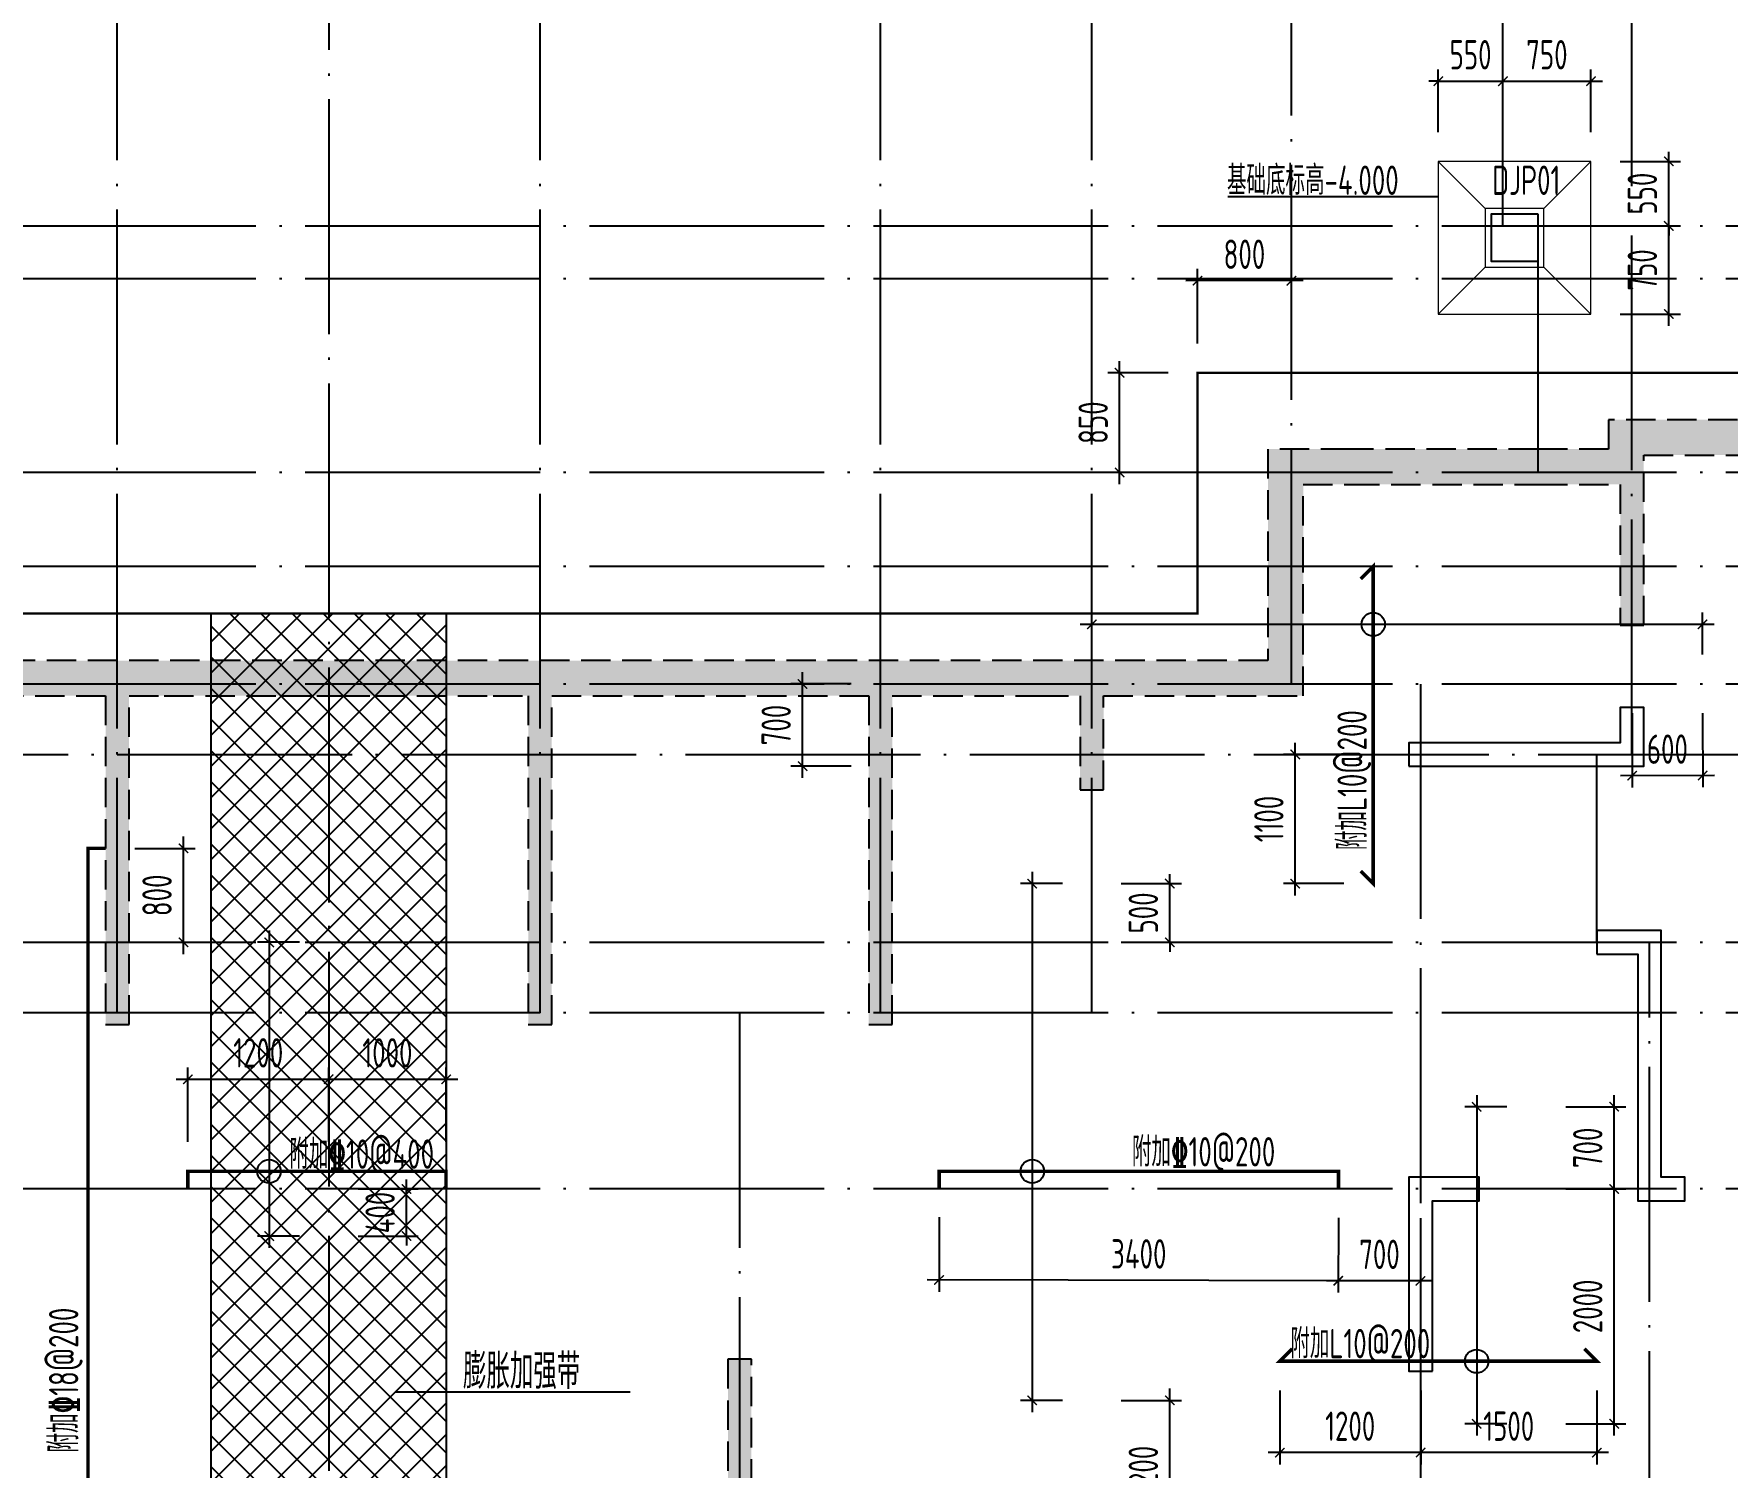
# Model space of a CAD drawing. Extents: x -668857 to 154266, y -275694 to 291306.
# Drawn here: x -403587 to -389166, y 202098 to 214303 of the extents above; entities that cross this region are included whole.
import ezdxf
from ezdxf.enums import TextEntityAlignment as Align

# ---------------------------------------------------------------- set-up
doc = ezdxf.new("R2010")
doc.units = 0
doc.header["$LTSCALE"] = 1000
doc.linetypes.add('DASH', pattern=[0.35, 0.25, -0.1])
doc.linetypes.add('DOTE', pattern=[2.42, 2, -0.2, 0.02, -0.2])
doc.layers.get('0').update_dxf_attribs({"linetype": 'CONTINUOUS'})
doc.layers.get('DEFPOINTS').update_dxf_attribs({"linetype": 'CONTINUOUS'})
for name, color, linetype in [('A-DOTE', 10, 'DOTE'), ('DIM_ELEV', 3, 'CONTINUOUS'), ('S-B板配筋', 6, 'CONTINUOUS'), ('S-B板配筋号', 7, 'CONTINUOUS'), ('S-J基础底板', 5, 'CONTINUOUS'), ('S-J基础底板标注', 3, 'CONTINUOUS'), ('S-Q墙填充', 252, 'CONTINUOUS'), ('S-Q墙实线', 6, 'CONTINUOUS'), ('S-Q墙虚线', 6, 'DASH'), ('S-楼板文字', 7, 'CONTINUOUS'), ('S-洞口边线', 7, 'CONTINUOUS'), ('后浇带', 8, 'CONTINUOUS'), ('独立基础', 2, 'CONTINUOUS')]:
    doc.layers.add(name, color=color, linetype=linetype)
doc.layers.add('独基集中标注', color=7, linetype='CONTINUOUS', lineweight=18)
doc.styles.add('TSSD_DIMENSION', font='Tssdeng.shx', dxfattribs={"width": 0.7, "bigfont": 'tssdchn.shx'})
doc.styles.add('TSSD_REIN', font='tssdeng.shx', dxfattribs={"width": 0.7, "height": 300, "bigfont": 'tssdchn.shx'})
doc.styles.add('样式 1', font='yjkeng.shx', dxfattribs={"width": 0.7, "height": 250, "bigfont": 'yjkchn.shx'})
doc.dimstyles.new('TSSD_100_100$0', dxfattribs={"dimtxt": 300, "dimasz": 80, "dimexe": 100, "dimexo": 250, "dimgap": 100, "dimtad": 1, "dimdec": 0, "dimzin": 0, "dimdsep": 46, "dimtxsty": 'TSSD_DIMENSION', "dimblk": 'ARCHTICK', "dimcen": 0, "dimdle": 100, "dimclrd": 3, "dimclre": 3, "dimclrt": 7, "dimadec": 0, "dimazin": 0, "dimtfac": 1, "dimtdec": 0, "dimtix": 1, "dimtmove": 2, "dimatfit": 3, "dimldrblk": 'ARCHTICK', "dimfxl": 0, "dimtolj": 1, "dimtzin": 0, "dimarcsym": 0})
pattern_1 = [(135, (-1502312.64, -992932.67), (-132.582521, -132.582521), []), (225, (-1502312.64, -992932.67), (132.582521, -132.582521), [])]

# ---------------------------------------------------------------- blocks, each defined once
blk = doc.blocks.new('_ArchTick')
at = {"color": 0, "linetype": 'ByBlock', "const_width": 0.15}
blk.add_lwpolyline([(-0.5, -0.5), (0.5, 0.5)], dxfattribs=at)
blk = doc.blocks.new('*D815')
at = {"layer": 'DEFPOINTS', "color": 0}
for p in [(-393677, 212201), (-393676, 211417), (-392876, 211418)]:
    blk.add_point(p, dxfattribs=at)
at = {"layer": 'S-J基础底板标注', "color": 3, "lineweight": -2}
for p, q in [((-393677, 211667), (-393677, 212301)), ((-392877, 211668), (-392877, 212301)), ((-392777, 212202), (-393777, 212200))]:
    blk.add_line(p, q, dxfattribs=at)
at = {"layer": 'S-J基础底板标注', "color": 3, "lineweight": -2, "xscale": 80, "yscale": 80, "zscale": 80}
for p, rotation in [((-393677, 212201), 180.0682139473909), ((-392877, 212201), 0.06821394739088939)]:
    blk.add_blockref('_ArchTick', p, dxfattribs=dict(at, rotation=rotation))
at = {"layer": 'S-J基础底板标注', "color": 7, "insert": (-393277, 212426), "char_height": 250, "attachment_point": 5, "rotation": 0.0682, "style": 'TSSD_DIMENSION'}
blk.add_mtext('\\A1;800', dxfattribs=at)
blk = doc.blocks.new('*D816')
at = {"layer": 'DEFPOINTS', "color": 0}
for p in [(-394340, 211417), (-393676, 211417), (-393676, 210567)]:
    blk.add_point(p, dxfattribs=at)
at = {"layer": 'S-J基础底板标注', "color": 3, "lineweight": -2}
for p, q in [((-393926, 211417), (-394440, 211417)), ((-394340, 210467), (-394340, 211517)), ((-393926, 210567), (-394440, 210567))]:
    blk.add_line(p, q, dxfattribs=at)
at = {"layer": 'S-J基础底板标注', "color": 3, "lineweight": -2, "xscale": 80, "yscale": 80, "zscale": 80}
for p, rotation in [((-394340, 211417), 90), ((-394340, 210567), 270)]:
    blk.add_blockref('_ArchTick', p, dxfattribs=dict(at, rotation=rotation))
at = {"layer": 'S-J基础底板标注', "color": 7, "insert": (-394565, 210992), "char_height": 250, "attachment_point": 5, "rotation": 90, "style": 'TSSD_DIMENSION'}
blk.add_mtext('\\A1;850', dxfattribs=at)
blk = doc.blocks.new('*D895')
at = {"layer": 'DEFPOINTS', "color": 0, "ltscale": 0.5}
for p in [(-394576, 207067), (-395084, 202667), (-394576, 202667)]:
    blk.add_point(p, dxfattribs=at)
at = {"layer": 'S-J基础底板标注', "color": 3, "lineweight": -2, "ltscale": 0.5}
for p, q in [((-395084, 207167), (-395084, 202567)), ((-394826, 207067), (-395184, 207067)), ((-394826, 202667), (-395184, 202667))]:
    blk.add_line(p, q, dxfattribs=at)
at = {"layer": 'S-J基础底板标注', "color": 3, "lineweight": -2, "ltscale": 0.5, "xscale": 80, "yscale": 80, "zscale": 80}
for p, rotation in [((-395084, 207067), 89.99959178044575), ((-395084, 202667), 269.9995917804458)]:
    blk.add_blockref('_ArchTick', p, dxfattribs=dict(at, rotation=rotation))
blk = doc.blocks.new('*D822')
at = {"layer": 'DEFPOINTS', "color": 0}
for p in [(-394576, 202667), (-393913, 202667), (-394576, 201467)]:
    blk.add_point(p, dxfattribs=at)
at = {"layer": 'S-J基础底板标注', "color": 3, "lineweight": -2}
for p, q in [((-393913, 201367), (-393913, 202767)), ((-394326, 202667), (-393813, 202667)), ((-394326, 201467), (-393813, 201467))]:
    blk.add_line(p, q, dxfattribs=at)
at = {"layer": 'S-J基础底板标注', "color": 3, "lineweight": -2, "xscale": 80, "yscale": 80, "zscale": 80}
for p, rotation in [((-393913, 202667), 90), ((-393913, 201467), 270)]:
    blk.add_blockref('_ArchTick', p, dxfattribs=dict(at, rotation=rotation))
at = {"layer": 'S-J基础底板标注', "color": 7, "insert": (-394138, 202067), "char_height": 250, "attachment_point": 5, "rotation": 90, "style": 'TSSD_DIMENSION'}
blk.add_mtext('\\A1;1200', dxfattribs=at)
blk = doc.blocks.new('*D823')
at = {"layer": 'DEFPOINTS', "color": 0}
for p in [(-392476, 204470), (-391776, 204468), (-392478, 203686)]:
    blk.add_point(p, dxfattribs=at)
at = {"layer": 'S-J基础底板标注', "color": 3, "lineweight": -2}
for p, q in [((-392477, 204220), (-392478, 203586)), ((-391777, 204218), (-391778, 203584)), ((-391678, 203684), (-392578, 203686))]:
    blk.add_line(p, q, dxfattribs=at)
at = {"layer": 'S-J基础底板标注', "color": 3, "lineweight": -2, "xscale": 80, "yscale": 80, "zscale": 80}
for p, rotation in [((-392478, 203686), 179.8688491940475), ((-391778, 203684), 359.8688491940475)]:
    blk.add_blockref('_ArchTick', p, dxfattribs=dict(at, rotation=rotation))
at = {"layer": 'S-J基础底板标注', "color": 7, "insert": (-392127, 203910), "char_height": 250, "attachment_point": 5, "rotation": 359.8688, "style": 'TSSD_DIMENSION'}
blk.add_mtext('\\A1;700', dxfattribs=at)
blk = doc.blocks.new('*D825')
at = {"layer": 'DEFPOINTS', "color": 0}
for p in [(-402976, 207367), (-402313, 207367), (-402976, 206567)]:
    blk.add_point(p, dxfattribs=at)
at = {"layer": 'S-J基础底板标注', "color": 3, "lineweight": -2}
for p, q in [((-402313, 206467), (-402313, 207467)), ((-402726, 207367), (-402213, 207367)), ((-402726, 206567), (-402213, 206567))]:
    blk.add_line(p, q, dxfattribs=at)
at = {"layer": 'S-J基础底板标注', "color": 3, "lineweight": -2, "xscale": 80, "yscale": 80, "zscale": 80}
for p, rotation in [((-402313, 207367), 89.99963929214209), ((-402313, 206567), 269.999639292142)]:
    blk.add_blockref('_ArchTick', p, dxfattribs=dict(at, rotation=rotation))
at = {"layer": 'S-J基础底板标注', "color": 7, "insert": (-402538, 206967), "char_height": 250, "attachment_point": 5, "rotation": 89.9996, "style": 'TSSD_DIMENSION'}
blk.add_mtext('\\A1;800', dxfattribs=at)
blk = doc.blocks.new('*D827')
at = {"layer": 'DEFPOINTS', "color": 0}
for p in [(-397040, 208767), (-396376, 208767), (-396376, 208067)]:
    blk.add_point(p, dxfattribs=at)
at = {"layer": 'S-J基础底板标注', "color": 3, "lineweight": -2}
for p, q in [((-397040, 207967), (-397040, 208867)), ((-396626, 208767), (-397140, 208767)), ((-396626, 208067), (-397140, 208067))]:
    blk.add_line(p, q, dxfattribs=at)
at = {"layer": 'S-J基础底板标注', "color": 3, "lineweight": -2, "xscale": 80, "yscale": 80, "zscale": 80}
for p, rotation in [((-397040, 208767), 90), ((-397040, 208067), 270)]:
    blk.add_blockref('_ArchTick', p, dxfattribs=dict(at, rotation=rotation))
at = {"layer": 'S-J基础底板标注', "color": 7, "insert": (-397265, 208417), "char_height": 250, "attachment_point": 5, "rotation": 90, "style": 'TSSD_DIMENSION'}
blk.add_mtext('\\A1;700', dxfattribs=at)
blk = doc.blocks.new('*D855')
at = {"layer": 'DEFPOINTS', "color": 0}
for p in [(-395876, 204477), (-392476, 204470), (-395878, 203692)]:
    blk.add_point(p, dxfattribs=at)
at = {"layer": 'S-J基础底板标注', "color": 3, "lineweight": -2}
for p, q in [((-395877, 204227), (-395878, 203592)), ((-392476, 204220), (-392478, 203585)), ((-392378, 203685), (-395978, 203692))]:
    blk.add_line(p, q, dxfattribs=at)
at = {"layer": 'S-J基础底板标注', "color": 3, "lineweight": -2, "xscale": 80, "yscale": 80, "zscale": 80}
for p, rotation in [((-395878, 203692), 179.8855591105662), ((-392478, 203685), 359.8855591105662)]:
    blk.add_blockref('_ArchTick', p, dxfattribs=dict(at, rotation=rotation))
at = {"layer": 'S-J基础底板标注', "color": 7, "insert": (-394177, 203914), "char_height": 250, "attachment_point": 5, "rotation": 359.8856, "style": 'TSSD_DIMENSION'}
blk.add_mtext('\\A1;3400', dxfattribs=at)
blk = doc.blocks.new('*D906')
at = {"layer": 'DEFPOINTS', "color": 0, "ltscale": 0.5}
for p in [(-390791, 205167), (-391299, 202467), (-390791, 202467)]:
    blk.add_point(p, dxfattribs=at)
at = {"layer": 'S-J基础底板标注', "color": 3, "lineweight": -2, "ltscale": 0.5}
for p, q in [((-391299, 205267), (-391299, 202367)), ((-391041, 205167), (-391399, 205167)), ((-391041, 202467), (-391399, 202467))]:
    blk.add_line(p, q, dxfattribs=at)
at = {"layer": 'S-J基础底板标注', "color": 3, "lineweight": -2, "ltscale": 0.5, "xscale": 80, "yscale": 80, "zscale": 80}
for p, rotation in [((-391299, 205167), 90), ((-391299, 202467), 270)]:
    blk.add_blockref('_ArchTick', p, dxfattribs=dict(at, rotation=rotation))
blk = doc.blocks.new('*D868')
at = {"layer": 'DEFPOINTS', "color": 0}
for p in [(-390791, 205167), (-390128, 205167), (-390791, 204467)]:
    blk.add_point(p, dxfattribs=at)
at = {"layer": 'S-J基础底板标注', "color": 3, "lineweight": -2}
for p, q in [((-390128, 204367), (-390128, 205267)), ((-390541, 205167), (-390028, 205167)), ((-390541, 204467), (-390028, 204467))]:
    blk.add_line(p, q, dxfattribs=at)
at = {"layer": 'S-J基础底板标注', "color": 3, "lineweight": -2, "xscale": 80, "yscale": 80, "zscale": 80}
for p, rotation in [((-390128, 205167), 90), ((-390128, 204467), 270)]:
    blk.add_blockref('_ArchTick', p, dxfattribs=dict(at, rotation=rotation))
at = {"layer": 'S-J基础底板标注', "color": 7, "insert": (-390353, 204817), "char_height": 250, "attachment_point": 5, "rotation": 90, "style": 'TSSD_DIMENSION'}
blk.add_mtext('\\A1;700', dxfattribs=at)
blk = doc.blocks.new('*D869')
at = {"layer": 'DEFPOINTS', "color": 0}
for p in [(-390791, 204467), (-390128, 204467), (-390791, 202467)]:
    blk.add_point(p, dxfattribs=at)
at = {"layer": 'S-J基础底板标注', "color": 3, "lineweight": -2}
for p, q in [((-390128, 202367), (-390128, 204567)), ((-390541, 204467), (-390028, 204467)), ((-390541, 202467), (-390028, 202467))]:
    blk.add_line(p, q, dxfattribs=at)
at = {"layer": 'S-J基础底板标注', "color": 3, "lineweight": -2, "xscale": 80, "yscale": 80, "zscale": 80}
for p, rotation in [((-390128, 204467), 90), ((-390128, 202467), 270)]:
    blk.add_blockref('_ArchTick', p, dxfattribs=dict(at, rotation=rotation))
at = {"layer": 'S-J基础底板标注', "color": 7, "insert": (-390353, 203467), "char_height": 250, "attachment_point": 5, "rotation": 90, "style": 'TSSD_DIMENSION'}
blk.add_mtext('\\A1;2000', dxfattribs=at)
blk = doc.blocks.new('*D870')
at = {"layer": 'DEFPOINTS', "color": 0}
for p in [(-392976, 203000), (-391776, 203000), (-392976, 202222)]:
    blk.add_point(p, dxfattribs=at)
at = {"layer": 'S-J基础底板标注', "color": 3, "lineweight": -2}
for p, q in [((-392976, 202750), (-392976, 202122)), ((-391776, 202750), (-391776, 202122)), ((-391676, 202222), (-393076, 202222))]:
    blk.add_line(p, q, dxfattribs=at)
at = {"layer": 'S-J基础底板标注', "color": 3, "lineweight": -2, "xscale": 80, "yscale": 80, "zscale": 80, "rotation": 180}
blk.add_blockref('_ArchTick', (-392976, 202222), dxfattribs=at)
at = {"layer": 'S-J基础底板标注', "color": 3, "lineweight": -2, "xscale": 80, "yscale": 80, "zscale": 80}
blk.add_blockref('_ArchTick', (-391776, 202222), dxfattribs=at)
at = {"layer": 'S-J基础底板标注', "color": 7, "insert": (-392376, 202447), "char_height": 250, "attachment_point": 5, "style": 'TSSD_DIMENSION'}
blk.add_mtext('\\A1;1200', dxfattribs=at)
blk = doc.blocks.new('20210726.16350016')
at = {"layer": 'A-DOTE'}
for p, q in [((27800, 10900), (27800, 21100)), ((29600, 21100), (29600, 3600)), ((31400, 10900), (31400, 21100)), ((34300, 10900), (34300, 21100)), ((36100, 10900), (36100, 21100)), ((37800, 13700), (37800, 21100)), ((39600, 17600), (39600, 21100)), ((40700, 13100.3), (40700, 21100)), ((55600, 17600), (3600, 17600)), ((39900, 15500), (39900, 17600)), ((55600, 17150), (3600, 17150)), ((55600, 15500), (3600, 15500)), ((55600, 14700), (3600, 14700)), ((55600, 13700), (3600, 13700)), ((38900.2, 13700), (38900, 3600)), ((3600, 13100.3), (55600, 13100.3)), ((40400, 11500), (40400, 13100)), ((55600, 11500), (3600, 11500)), ((40850, 3600), (40850, 11500)), ((55600, 10900), (3600, 10900)), ((33100, 10900), (33100, 3600)), ((55600, 9400), (3600, 9400))]:
    blk.add_line(p, q, dxfattribs=at)
blk = doc.blocks.new('*D908')
at = {"layer": 'DEFPOINTS', "color": 0, "ltscale": 0.5}
for p in [(-389376, 209275), (-394576, 208767), (-389376, 208767)]:
    blk.add_point(p, dxfattribs=at)
at = {"layer": 'S-J基础底板标注', "color": 3, "lineweight": -2, "ltscale": 0.5}
for p, q in [((-394676, 209275), (-389276, 209275)), ((-394576, 209017), (-394576, 209375)), ((-389376, 209017), (-389376, 209375))]:
    blk.add_line(p, q, dxfattribs=at)
at = {"layer": 'S-J基础底板标注', "color": 3, "lineweight": -2, "ltscale": 0.5, "xscale": 80, "yscale": 80, "zscale": 80, "rotation": 180}
blk.add_blockref('_ArchTick', (-394576, 209275), dxfattribs=at)
at = {"layer": 'S-J基础底板标注', "color": 3, "lineweight": -2, "ltscale": 0.5, "xscale": 80, "yscale": 80, "zscale": 80}
blk.add_blockref('_ArchTick', (-389376, 209275), dxfattribs=at)
blk = doc.blocks.new('*D891')
at = {"layer": 'DEFPOINTS', "color": 0}
for p in [(-392844, 208167), (-392180, 208167), (-392180, 207067)]:
    blk.add_point(p, dxfattribs=at)
at = {"layer": 'S-J基础底板标注', "color": 3, "lineweight": -2}
for p, q in [((-392844, 206967), (-392844, 208267)), ((-392430, 208167), (-392944, 208167)), ((-392430, 207067), (-392944, 207067))]:
    blk.add_line(p, q, dxfattribs=at)
at = {"layer": 'S-J基础底板标注', "color": 3, "lineweight": -2, "xscale": 80, "yscale": 80, "zscale": 80}
for p, rotation in [((-392844, 208167), 89.99869456061482), ((-392844, 207067), 269.9986945606148)]:
    blk.add_blockref('_ArchTick', p, dxfattribs=dict(at, rotation=rotation))
at = {"layer": 'S-J基础底板标注', "color": 7, "insert": (-393069, 207617), "char_height": 250, "attachment_point": 5, "rotation": 89.9987, "style": 'TSSD_DIMENSION'}
blk.add_mtext('\\A1;1100', dxfattribs=at)
blk = doc.blocks.new('*D511')
at = {"layer": 'DEFPOINTS', "color": 0}
for p in [(-394576, 207067), (-393913, 207067), (-394576, 206567)]:
    blk.add_point(p, dxfattribs=at)
at = {"layer": 'S-J基础底板标注', "color": 3, "lineweight": -2}
for p, q in [((-393913, 207067), (-393913, 207147)), ((-394326, 207067), (-393813, 207067)), ((-393913, 206567), (-393913, 207067)), ((-394326, 206567), (-393813, 206567)), ((-393913, 206567), (-393913, 206487))]:
    blk.add_line(p, q, dxfattribs=at)
at = {"layer": 'S-J基础底板标注', "color": 3, "lineweight": -2, "xscale": 80, "yscale": 80, "zscale": 80}
for p, rotation in [((-393913, 207067), 270), ((-393913, 206567), 90)]:
    blk.add_blockref('_ArchTick', p, dxfattribs=dict(at, rotation=rotation))
at = {"layer": 'S-J基础底板标注', "color": 7, "insert": (-394138, 206817), "char_height": 250, "attachment_point": 5, "rotation": 90, "style": 'TSSD_DIMENSION'}
blk.add_mtext('\\A1;500', dxfattribs=at)
blk = doc.blocks.new('*D518')
at = {"layer": 'DEFPOINTS', "color": 0}
for p in [(-391776, 203000), (-390276, 203000), (-391776, 202222)]:
    blk.add_point(p, dxfattribs=at)
at = {"layer": 'S-J基础底板标注', "color": 3, "lineweight": -2}
for p, q in [((-391776, 202750), (-391776, 202122)), ((-390276, 202750), (-390276, 202122)), ((-390176, 202222), (-391876, 202222))]:
    blk.add_line(p, q, dxfattribs=at)
at = {"layer": 'S-J基础底板标注', "color": 3, "lineweight": -2, "xscale": 80, "yscale": 80, "zscale": 80, "rotation": 180}
blk.add_blockref('_ArchTick', (-391776, 202222), dxfattribs=at)
at = {"layer": 'S-J基础底板标注', "color": 3, "lineweight": -2, "xscale": 80, "yscale": 80, "zscale": 80}
blk.add_blockref('_ArchTick', (-390276, 202222), dxfattribs=at)
at = {"layer": 'S-J基础底板标注', "color": 7, "insert": (-391026, 202447), "char_height": 250, "attachment_point": 5, "style": 'TSSD_DIMENSION'}
blk.add_mtext('\\A1;1500', dxfattribs=at)
blk = doc.blocks.new('20210824.17211196')
at = {"layer": 'S-Q墙填充', "ltscale": 0.5}
h = blk.add_hatch(dxfattribs=at)
h.set_pattern_fill('ARMORED', color=252, scale=30, style=0)
h.set_pattern_definition([(50, (48278.55, 29260.87), (215.17805, -18.82564), [22.5, -247.5]), (355, (48278.55, 29260.87), (-41.6254, 225.65764), [18, -198]), (100.4514, (48296.48, 29259.3), (173.5528, 206.83186), [19.12206, -210.34263]), (46.1842, (48278.55, 29320.87), (320.1723, -49.6557), [33.75, -371.25]), (96.6356, (48305.23, 29316.73), (280.3988, 292.2354), [28.6831, -315.5139]), (351.1842, (48278.55, 29320.87), (280.3986, 292.2356), [27, -297]), (21, (48308.55, 29305.87), (179.07212, -120.78567), [22.5, -247.5]), (326, (48308.55, 29305.87), (72.9946, 217.545), [18, -198]), (71.4514, (48323.47, 29295.8), (252.0668, 96.75915), [19.12206, -210.34263]), (37.5, (48278.55, 29260.87), (3.647957, 99.868156), [0, -195.6, 0, -201, 0, -198.75]), (7.5, (48278.55, 29260.87), (78.92086, 118.32351), [0, -114.6, 0, -191.1, 0, -75.75]), (327.5, (48211.65, 29260.87), (160.14673, -6.76646), [0, -75, 0, -234, 0, -310.5]), (317.5, (48181.65, 29260.87), (174.95585, 30.0315), [0, -97.5, 0, -155.4, 0, -220.5]), (45, (48278.55, 29260.87), (-106.06602, 106.06602), [])])
h.paths.add_polyline_path([(147542, 66729), (145942, 66729), (145542, 66729), (142642, 66729), (142192, 66729), (141292, 66729), (140842, 66729), (139342, 66729), (139342, 67529), (139342, 68529), (138692, 68529), (137042, 68529), (136442, 68529), (136442, 68779), (133242, 68779), (133242, 68529), (132642, 68529), (131042, 68529), (130342, 68529), (130342, 67529), (130342, 66729), (117642, 66729), (117192, 66729), (116292, 66729), (115842, 66729), (114342, 66729), (114342, 67529), (114342, 68529), (113692, 68529), (112042, 68529), (111442, 68529), (111442, 68779), (108242, 68779), (108242, 68529), (107642, 68529), (106042, 68529), (105342, 68529), (105342, 67529), (105342, 66729), (97142, 66729), (97142, 63729), (97142, 61129), (97142, 59029), (99942, 59029), (106442, 59029), (106442, 57829), (107492, 57829), (109842, 57829), (112192, 57829), (113242, 57829), (113242, 59029), (118842, 59029), (119742, 59029), (122342, 59029), (124942, 59029), (125842, 59029), (131442, 59029), (131442, 57829), (132492, 57829), (134842, 57829), (137192, 57829), (138242, 57829), (138242, 59029), (143842, 59029), (144742, 59029), (147542, 59029)])
h.paths.add_polyline_path([(100942, 59329), (100942, 60779), (100742, 60779), (100742, 59329), (99942, 59329), (97442, 59329), (97442, 61129), (97442, 63629), (98142, 63629), (98142, 63829), (97442, 63829), (97442, 66429), (97842, 66429), (98742, 66429), (99042, 66429), (99042, 65779), (99242, 65779), (99242, 66429), (101942, 66429), (101942, 63629), (102142, 63629), (102142, 66429), (102492, 66429), (103392, 66429), (103742, 66429), (103742, 65629), (103942, 65629), (103942, 66429), (105642, 66429), (105642, 67529), (105642, 68229), (106042, 68229), (107642, 68229), (108342, 68229), (108342, 67029), (108542, 67029), (108542, 68329), (108542, 68479), (111142, 68479), (111142, 68329), (111142, 67029), (111342, 67029), (111342, 68229), (112042, 68229), (113692, 68229), (114042, 68229), (114042, 67529), (114042, 66429), (115742, 66429), (115742, 65629), (115942, 65629), (115942, 66429), (116292, 66429), (117192, 66429), (117542, 66429), (117542, 63629), (117742, 63629), (117742, 66429), (120442, 66429), (120442, 63629), (120642, 63629), (120642, 66429), (120942, 66429), (121942, 66429), (122242, 66429), (122242, 66429), (122442, 66429), (122442, 66429), (122742, 66429), (123742, 66429), (124042, 66429), (124042, 63629), (124242, 63629), (124242, 66429), (126942, 66429), (126942, 63629), (127142, 63629), (127142, 66429), (127492, 66429), (128392, 66429), (128742, 66429), (128742, 65629), (128942, 65629), (128942, 66429), (130642, 66429), (130642, 67529), (130642, 68229), (131042, 68229), (132642, 68229), (133342, 68229), (133342, 67029), (133542, 67029), (133542, 68479), (136142, 68479), (136142, 67029), (136342, 67029), (136342, 68229), (137042, 68229), (138692, 68229), (139042, 68229), (139042, 67529), (139042, 66429), (140742, 66429), (140742, 65629), (140942, 65629), (140942, 66429), (141292, 66429), (142192, 66429), (142542, 66429), (142542, 63629), (142742, 63629), (142742, 66429), (145442, 66429), (145442, 65779), (145642, 65779), (145642, 66429), (145942, 66429), (146842, 66429), (147242, 66429), (147242, 63829), (146542, 63829), (146542, 63629), (147242, 63629), (147242, 61129), (147242, 59329), (144742, 59329), (143942, 59329), (143942, 60779), (143742, 60779), (143742, 59329), (138242, 59329), (138242, 59579), (137942, 59579), (137942, 59229), (137942, 58129), (137192, 58129), (134842, 58129), (132492, 58129), (131742, 58129), (131742, 59229), (131742, 59579), (131442, 59579), (131442, 59329), (125942, 59329), (125942, 60779), (125742, 60779), (125742, 59329), (124942, 59329), (122342, 59329), (119742, 59329), (118942, 59329), (118942, 60779), (118742, 60779), (118742, 59329), (113242, 59329), (113242, 59579), (112942, 59579), (112942, 59229), (112942, 58129), (112192, 58129), (109842, 58129), (107492, 58129), (106742, 58129), (106742, 59229), (106742, 59579), (106442, 59579), (106442, 59329)], flags=16)
at = {"layer": 'S-Q墙实线'}
for points in [[(131542, 65829), (133142, 65829), (133542, 65829), (133542, 66329), (133342, 66329), (133342, 66029), (133142, 66029), (131542, 66029)], [(133142, 64229), (133492, 64229), (133492, 62129), (133892, 62129), (133892, 62329), (133692, 62329), (133692, 64429), (133142, 64429)], [(131742, 60679), (131742, 62129), (132142, 62129), (132142, 62329), (131542, 62329), (131542, 60679)]]:
    blk.add_lwpolyline(points, close=True, dxfattribs=at)
at = {"layer": 'S-Q墙虚线', "linetype": 'ByBlock'}
blk.add_lwpolyline([(132642, 70529), (132242, 70529), (132242, 70129), (132642, 70129)], close=True, dxfattribs=at)
at = {"layer": 'S-Q墙虚线', "color": 6}
for points in [[(136442, 68779), (133242, 68779), (133242, 68529), (132642, 68529), (131042, 68529), (130342, 68529), (130342, 67529), (130342, 66729), (117642, 66729), (117192, 66729), (116292, 66729), (115842, 66729), (114342, 66729), (114342, 67529), (114342, 68529), (113692, 68529), (112042, 68529), (111442, 68529), (111442, 68779), (108242, 68779)], [(117742, 66429), (120442, 66429), (120442, 63629), (120642, 63629), (120642, 66429), (120942, 66429), (121942, 66429), (122242, 66429), (122242, 66429), (122442, 66429), (122442, 66429), (122742, 66429), (123742, 66429), (124042, 66429), (124042, 63629), (124242, 63629), (124242, 66429), (126942, 66429), (126942, 63629), (127142, 63629), (127142, 66429), (127492, 66429), (128392, 66429), (128742, 66429), (128742, 65629), (128942, 65629), (128942, 66429), (130642, 66429), (130642, 67529), (130642, 68229), (131042, 68229), (132642, 68229), (133342, 68229), (133342, 67029), (133542, 67029), (133542, 68479), (136142, 68479)], [(134842, 58129), (132492, 58129), (131742, 58129), (131742, 59229), (131742, 59579), (131442, 59579), (131442, 59329), (125942, 59329), (125942, 60779), (125742, 60779), (125742, 59329), (124942, 59329), (122342, 59329), (119742, 59329)]]:
    blk.add_lwpolyline(points, dxfattribs=at)
blk = doc.blocks.new('*D922')
at = {"layer": 'DEFPOINTS', "color": 0}
for p in [(-390326, 213900), (-391076, 213217), (-390326, 213217)]:
    blk.add_point(p, dxfattribs=at)
at = {"layer": 'S-J基础底板标注', "color": 3, "lineweight": -2}
for p, q in [((-391176, 213900), (-390226, 213900)), ((-391076, 213467), (-391076, 214000)), ((-390326, 213467), (-390326, 214000))]:
    blk.add_line(p, q, dxfattribs=at)
at = {"layer": 'S-J基础底板标注', "color": 3, "lineweight": -2, "xscale": 80, "yscale": 80, "zscale": 80, "rotation": 180}
blk.add_blockref('_ArchTick', (-391076, 213900), dxfattribs=at)
at = {"layer": 'S-J基础底板标注', "color": 3, "lineweight": -2, "xscale": 80, "yscale": 80, "zscale": 80}
blk.add_blockref('_ArchTick', (-390326, 213900), dxfattribs=at)
at = {"layer": 'S-J基础底板标注', "color": 7, "insert": (-390701, 214125), "char_height": 250, "attachment_point": 5, "style": 'TSSD_DIMENSION'}
blk.add_mtext('\\A1;750', dxfattribs=at)
blk = doc.blocks.new('*D923')
at = {"layer": 'DEFPOINTS', "color": 0}
for p in [(-391076, 213900), (-391626, 213217), (-391076, 213217)]:
    blk.add_point(p, dxfattribs=at)
at = {"layer": 'S-J基础底板标注', "color": 3, "lineweight": -2}
for p, q in [((-391626, 213900), (-391706, 213900)), ((-391626, 213467), (-391626, 214000)), ((-391626, 213900), (-391076, 213900)), ((-391076, 213467), (-391076, 214000)), ((-391076, 213900), (-390996, 213900))]:
    blk.add_line(p, q, dxfattribs=at)
at = {"layer": 'S-J基础底板标注', "color": 3, "lineweight": -2, "xscale": 80, "yscale": 80, "zscale": 80}
blk.add_blockref('_ArchTick', (-391626, 213900), dxfattribs=at)
at = {"layer": 'S-J基础底板标注', "color": 3, "lineweight": -2, "xscale": 80, "yscale": 80, "zscale": 80, "rotation": 180}
blk.add_blockref('_ArchTick', (-391076, 213900), dxfattribs=at)
at = {"layer": 'S-J基础底板标注', "color": 7, "insert": (-391351, 214125), "char_height": 250, "attachment_point": 5, "style": 'TSSD_DIMENSION'}
blk.add_mtext('\\A1;550', dxfattribs=at)
blk = doc.blocks.new('*D924')
at = {"layer": 'DEFPOINTS', "color": 0}
for p in [(-390326, 213217), (-389663, 213217), (-390326, 212667)]:
    blk.add_point(p, dxfattribs=at)
at = {"layer": 'S-J基础底板标注', "color": 3, "lineweight": -2}
for p, q in [((-389663, 213217), (-389663, 213297)), ((-390076, 213217), (-389563, 213217)), ((-389663, 212667), (-389663, 213217)), ((-390076, 212667), (-389563, 212667)), ((-389663, 212667), (-389663, 212587))]:
    blk.add_line(p, q, dxfattribs=at)
at = {"layer": 'S-J基础底板标注', "color": 3, "lineweight": -2, "xscale": 80, "yscale": 80, "zscale": 80}
for p, rotation in [((-389663, 213217), 270), ((-389663, 212667), 90)]:
    blk.add_blockref('_ArchTick', p, dxfattribs=dict(at, rotation=rotation))
at = {"layer": 'S-J基础底板标注', "color": 7, "insert": (-389888, 212942), "char_height": 250, "attachment_point": 5, "rotation": 90, "style": 'TSSD_DIMENSION'}
blk.add_mtext('\\A1;550', dxfattribs=at)
blk = doc.blocks.new('*D925')
at = {"layer": 'DEFPOINTS', "color": 0}
for p in [(-390326, 212667), (-389663, 212667), (-390326, 211917)]:
    blk.add_point(p, dxfattribs=at)
at = {"layer": 'S-J基础底板标注', "color": 3, "lineweight": -2}
for p, q in [((-389663, 211817), (-389663, 212767)), ((-390076, 212667), (-389563, 212667)), ((-390076, 211917), (-389563, 211917))]:
    blk.add_line(p, q, dxfattribs=at)
at = {"layer": 'S-J基础底板标注', "color": 3, "lineweight": -2, "xscale": 80, "yscale": 80, "zscale": 80}
for p, rotation in [((-389663, 212667), 90), ((-389663, 211917), 270)]:
    blk.add_blockref('_ArchTick', p, dxfattribs=dict(at, rotation=rotation))
at = {"layer": 'S-J基础底板标注', "color": 7, "insert": (-389888, 212292), "char_height": 250, "attachment_point": 5, "rotation": 90, "style": 'TSSD_DIMENSION'}
blk.add_mtext('\\A1;750', dxfattribs=at)
blk = doc.blocks.new('*D930')
at = {"layer": 'DEFPOINTS', "color": 0, "ltscale": 0.5}
for p in [(-401076, 206567), (-401582, 204066), (-401076, 204066)]:
    blk.add_point(p, dxfattribs=at)
at = {"layer": 'S-J基础底板标注', "color": 3, "lineweight": -2, "ltscale": 0.5}
for p, q in [((-401582, 206667), (-401582, 203966)), ((-401326, 206567), (-401682, 206567)), ((-401326, 204066), (-401682, 204066))]:
    blk.add_line(p, q, dxfattribs=at)
at = {"layer": 'S-J基础底板标注', "color": 3, "lineweight": -2, "ltscale": 0.5, "xscale": 80, "yscale": 80, "zscale": 80}
for p, rotation in [((-401582, 206567), 90), ((-401582, 204066), 270)]:
    blk.add_blockref('_ArchTick', p, dxfattribs=dict(at, rotation=rotation))
blk = doc.blocks.new('*D929')
at = {"layer": 'DEFPOINTS', "color": 0}
for p in [(-400076, 205401), (-401076, 204617), (-400076, 204617)]:
    blk.add_point(p, dxfattribs=at)
at = {"layer": 'S-J基础底板标注', "color": 3, "lineweight": -2}
for p, q in [((-401076, 204867), (-401076, 205501)), ((-400076, 204867), (-400076, 205501)), ((-401176, 205401), (-399976, 205401))]:
    blk.add_line(p, q, dxfattribs=at)
at = {"layer": 'S-J基础底板标注', "color": 3, "lineweight": -2, "xscale": 80, "yscale": 80, "zscale": 80, "rotation": 180}
blk.add_blockref('_ArchTick', (-401076, 205401), dxfattribs=at)
at = {"layer": 'S-J基础底板标注', "color": 3, "lineweight": -2, "xscale": 80, "yscale": 80, "zscale": 80}
blk.add_blockref('_ArchTick', (-400076, 205401), dxfattribs=at)
at = {"layer": 'S-J基础底板标注', "color": 7, "insert": (-400576, 205626), "char_height": 250, "attachment_point": 5, "style": 'TSSD_DIMENSION'}
blk.add_mtext('\\A1;1000', dxfattribs=at)
blk = doc.blocks.new('*D931')
at = {"layer": 'DEFPOINTS', "color": 0}
for p in [(-401076, 205401), (-402276, 204617), (-401076, 204617)]:
    blk.add_point(p, dxfattribs=at)
at = {"layer": 'S-J基础底板标注', "color": 3, "lineweight": -2}
for p, q in [((-402276, 204867), (-402276, 205501)), ((-401076, 204867), (-401076, 205501)), ((-402376, 205401), (-400976, 205401))]:
    blk.add_line(p, q, dxfattribs=at)
at = {"layer": 'S-J基础底板标注', "color": 3, "lineweight": -2, "xscale": 80, "yscale": 80, "zscale": 80, "rotation": 180}
blk.add_blockref('_ArchTick', (-402276, 205401), dxfattribs=at)
at = {"layer": 'S-J基础底板标注', "color": 3, "lineweight": -2, "xscale": 80, "yscale": 80, "zscale": 80}
blk.add_blockref('_ArchTick', (-401076, 205401), dxfattribs=at)
at = {"layer": 'S-J基础底板标注', "color": 7, "insert": (-401676, 205626), "char_height": 250, "attachment_point": 5, "style": 'TSSD_DIMENSION'}
blk.add_mtext('\\A1;1200', dxfattribs=at)
blk = doc.blocks.new('*D932')
at = {"layer": 'DEFPOINTS', "color": 0}
for p in [(-401076, 204467), (-400413, 204467), (-401076, 204066)]:
    blk.add_point(p, dxfattribs=at)
at = {"layer": 'S-J基础底板标注', "color": 3, "lineweight": -2}
for p, q in [((-400413, 204467), (-400413, 204547)), ((-400826, 204467), (-400313, 204467)), ((-400413, 204066), (-400413, 204467)), ((-400826, 204066), (-400313, 204066)), ((-400413, 204066), (-400413, 203986))]:
    blk.add_line(p, q, dxfattribs=at)
at = {"layer": 'S-J基础底板标注', "color": 3, "lineweight": -2, "xscale": 80, "yscale": 80, "zscale": 80}
for p, rotation in [((-400413, 204467), 270), ((-400413, 204066), 90)]:
    blk.add_blockref('_ArchTick', p, dxfattribs=dict(at, rotation=rotation))
at = {"layer": 'S-J基础底板标注', "color": 7, "insert": (-400638, 204266), "char_height": 250, "attachment_point": 5, "rotation": 90, "style": 'TSSD_DIMENSION'}
blk.add_mtext('\\A1;400', dxfattribs=at)
blk = doc.blocks.new('*D938')
at = {"layer": 'DEFPOINTS', "color": 0}
for p in [(-389976, 208767), (-389376, 208768), (-389974, 207986)]:
    blk.add_point(p, dxfattribs=at)
at = {"layer": 'S-J基础底板标注', "color": 3, "lineweight": -2}
for p, q in [((-389975, 208517), (-389974, 207886)), ((-389375, 208518), (-389374, 207888)), ((-389274, 207988), (-390074, 207986))]:
    blk.add_line(p, q, dxfattribs=at)
at = {"layer": 'S-J基础底板标注', "color": 3, "lineweight": -2, "xscale": 80, "yscale": 80, "zscale": 80}
for p, rotation in [((-389974, 207986), 180.1749186215953), ((-389374, 207988), 0.1749186215952125)]:
    blk.add_blockref('_ArchTick', p, dxfattribs=dict(at, rotation=rotation))
at = {"layer": 'S-J基础底板标注', "color": 7, "insert": (-389675, 208212), "char_height": 250, "attachment_point": 5, "rotation": 0.1749, "style": 'TSSD_DIMENSION'}
blk.add_mtext('\\A1;600', dxfattribs=at)

msp = doc.modelspace()

# ---------------------------------------------------------------- hatches: boundary and pattern name
at = {"layer": '后浇带'}
h = msp.add_hatch(dxfattribs=at)
h.set_pattern_fill('ANSI37', color=144, scale=1500, angle=90, style=0)
h.set_pattern_definition(pattern_1)
h.paths.add_polyline_path([(-402076.24, 200866.76), (-402076.24, 209366.68), (-400076.24, 209366.68), (-400076.24, 200866.76)])
h = msp.add_hatch(dxfattribs=at)
h.set_pattern_fill('ANSI37', color=144, scale=1500, angle=90, style=0)
h.set_pattern_definition(pattern_1)
h.paths.add_polyline_path([(-402076.24, 200866.76), (-402076.24, 209366.68), (-400076.24, 209366.68), (-400076.24, 200866.76)])

# ---------------------------------------------------------------- linework, layer by layer
at = {"layer": 'DIM_ELEV'}
msp.add_line((-393418.97, 212916.99), (-391626.23, 212916.99), dxfattribs=at)
at = {"layer": 'S-B板配筋', "const_width": 30}
for points in [[(-392286.55, 207173.32), (-392180.48, 207067.25), (-392180.48, 209766.68), (-392286.55, 209660.62)], [(-402976.25, 207366.95), (-403126.25, 207366.95), (-403126.34, 201466.68), (-402976.34, 201466.68)], [(-402276.04, 204466.66), (-402276.04, 204616.66), (-400076.42, 204616.66), (-400076.42, 204466.66)], [(-392475.59, 204466.68), (-392475.59, 204616.68), (-395876.21, 204616.68), (-395876.21, 204466.68)], [(-390382.29, 203106.18), (-390276.23, 203000.11), (-392976.18, 203000.11), (-392870.11, 203106.17)]]:
    msp.add_lwpolyline(points, dxfattribs=at)
at = {"layer": 'S-J基础底板', "const_width": 20}
msp.add_lwpolyline([(-417576.25, 199666.66), (-409576.22, 199666.66), (-409576.27, 200866.57), (-392376.21, 200866.9), (-392376.25, 199666.71), (-384776.26, 199666.71), (-384776.25, 200566.66), (-375176.27, 200566.7), (-375176.22, 209366.68), (-383476.24, 209366.68), (-383476.24, 211416.68), (-393676.24, 211416.68), (-393676.24, 209366.68), (-408476.24, 209366.68), (-408476.24, 211416.68), (-418676.24, 211416.68), (-418676.24, 209366.68), (-426876.24, 209366.68), (-426876.24, 200666.68), (-417576.21, 200666.68)], close=True, dxfattribs=at)
at = {"layer": 'S-J基础底板标注', "color": 2, "ltscale": 0.5}
for centre in [(-392180.48, 209274.88), (-401584.16, 204616.66), (-395083.91, 204616.68), (-391299.62, 203000.11)]:
    msp.add_circle(centre, 100, dxfattribs=at)
at = {"layer": 'S-洞口边线'}
msp.add_line((-400503.96, 202739.52), (-398508.28, 202739.52), dxfattribs=at)
msp.add_line((-400503.96, 202739.52), (-398508.28, 202739.52), dxfattribs=at)
at = {"layer": '后浇带', "color": 144}
msp.add_lwpolyline([(-402076.24, 200866.76), (-402076.24, 209366.68), (-400076.24, 209366.68), (-400076.24, 200866.76)], close=True, dxfattribs=at)
msp.add_lwpolyline([(-402076.24, 200866.76), (-402076.24, 209366.68), (-400076.24, 209366.68), (-400076.24, 200866.76)], close=True, dxfattribs=at)
at = {"layer": '独立基础', "lineweight": 18}
for p, q in [((-391626.23, 213216.66), (-391226.23, 212816.66)), ((-390326.23, 213216.66), (-390726.23, 212816.66)), ((-391626.23, 211916.66), (-391226.23, 212316.66)), ((-390326.23, 211916.66), (-390726.23, 212316.66))]:
    msp.add_line(p, q, dxfattribs=at)
for points in [[(-390326.23, 213216.66), (-391626.23, 213216.66), (-391626.23, 211916.66), (-390326.23, 211916.66)], [(-390726.23, 212816.66), (-391226.23, 212816.66), (-391226.23, 212316.66), (-390726.23, 212316.66)]]:
    msp.add_lwpolyline(points, close=True, dxfattribs=at)

# ---------------------------------------------------------------- block references
at = {"layer": 'A-DOTE'}
msp.add_blockref('20210726.16350016', (-430676.23, 195066.61), dxfattribs=at)
at = {"layer": 'S-Q墙实线'}
msp.add_blockref('20210824.17211196', (-523418.53, 142237.67), dxfattribs=at)

# ---------------------------------------------------------------- texts
at = {"layer": 'S-B板配筋号', "color": 1, "style": 'TSSD_REIN', "width": 0.7}
for s, p in [('附加L10@200', (-392234.8, 207352.38)), ('附加%%13218@200', (-403208.25, 202223.23))]:
    msp.add_text(s, height=250, rotation=90, dxfattribs=at).set_placement(p)
for s, p in [('附加%%13210@400', (-401411.15, 204638.98)), ('附加%%13210@200', (-394235.51, 204658.52)), ('附加L10@200', (-392886.27, 203025.37))]:
    msp.add_text(s, height=250, dxfattribs=at).set_placement(p)
at = {"layer": 'S-楼板文字', "style": 'TSSD_REIN', "width": 0.7}
msp.add_text('膨胀加强带', height=300, dxfattribs=at).set_placement((-399931.84, 202764.61))
msp.add_text('膨胀加强带', height=300, dxfattribs=at).set_placement((-399931.84, 202764.61))
at = {"layer": '独基集中标注', "style": '样式 1', "width": 0.7}
msp.add_text('基础底标高-4.000', height=250, dxfattribs=at).set_placement((-393425.73, 212931.32))
msp.add_text('DJ%%142P%%14301', height=250, dxfattribs=at).set_placement((-391166.92, 213180.92), align=Align.TOP_LEFT)

# ---------------------------------------------------------------- dimensions: what is measured, and where the dimension line sits
at = {"layer": 'S-J基础底板标注'}
for p1, p2, distance, picture, middle in [((-391626.23, 213216.66), (-391076.22, 213216.66), 682.91, '*D923', (-391351.23, 214124.56)), ((-391076.22, 213216.66), (-390326.23, 213216.66), 682.91, '*D922', (-390701.23, 214124.56)), ((-390326.23, 212666.66), (-390326.23, 213216.66), -663.65, '*D924', (-389887.58, 212941.66)), ((-390326.23, 211916.66), (-390326.23, 212666.66), -663.65, '*D925', (-389887.58, 212291.66)), ((-392876.23, 211417.64), (-393676.24, 211416.68), -783.84, '*D815', (-393277.44, 212426)), ((-393676.24, 210566.66), (-393676.24, 211416.68), 663.65, '*D816', (-394564.89, 210991.67)), ((-396376.24, 208066.85), (-396376.24, 208766.68), 663.65, '*D827', (-397264.89, 208416.76)), ((-389376.26, 208768.49), (-389976.23, 208766.66), 780.74, '*D938', (-389674.55, 208211.84)), ((-392180.48, 207067.25), (-392180.46, 208166.93), 663.68, '*D891', (-393069.15, 207617.11)), ((-402976.26, 206566.68), (-402976.25, 207366.91), -663.65, '*D825', (-402537.61, 206966.79)), ((-394576.23, 206566.66), (-394576.23, 207067.12), -663.65, '*D511', (-394137.58, 206816.89)), ((-402276.04, 204616.66), (-401076.23, 204616.66), 784.48, '*D931', (-401676.14, 205626.14)), ((-401076.23, 204616.66), (-400076.42, 204616.66), 784.48, '*D929', (-400576.33, 205626.14)), ((-390791.38, 204466.71), (-390791.38, 205166.94), -663.65, '*D868', (-390352.73, 204816.83)), ((-401076.23, 204066.34), (-401076.23, 204466.66), -663.65, '*D932', (-400637.58, 204266.5)), ((-390791.38, 202466.92), (-390791.38, 204466.71), -663.65, '*D869', (-390352.73, 203466.82)), ((-392475.96, 204470.09), (-395876.21, 204476.88), 784.67, '*D855', (-394177.21, 203913.82)), ((-391776.13, 204468.49), (-392475.96, 204470.09), 784.49, '*D823', (-392127.33, 203909.8)), ((-391776.17, 203000.11), (-392976.18, 203000.11), 778.4, '*D870', (-392376.17, 202446.71)), ((-390276.23, 203000.11), (-391776.17, 203000.11), 778.4, '*D518', (-391026.2, 202446.71)), ((-394576.2, 201466.68), (-394576.2, 202666.56), -663.65, '*D822', (-394137.55, 202066.62))]:
    dim = msp.add_aligned_dim(p1=p1, p2=p2, distance=distance, dimstyle='TSSD_100_100$0', override={"dimtxt": 250}, dxfattribs=at)
    dim.commit()
    dim.dimension.update_dxf_attribs({"geometry": picture, "text_midpoint": middle})
at = {"layer": 'S-J基础底板标注', "color": 2, "ltscale": 0.5}
for p1, p2, distance, picture, middle in [((-394575.55, 208766.66), (-389376.23, 208766.66), 508.22, '*D908', (-391975.89, 209274.88)), ((-394576.17, 207067.2), (-394576.2, 202666.56), -507.94, '*D895', (-395084.12, 204866.88)), ((-401076.23, 206566.66), (-401076.23, 204066.34), -505.57, '*D930', (-401581.8, 205316.5)), ((-390791.38, 205166.94), (-390791.38, 202466.92), -507.98, '*D906', (-391299.36, 203816.93))]:
    dim = msp.add_aligned_dim(p1=p1, p2=p2, distance=distance, text=' ', dimstyle='TSSD_100_100$0', dxfattribs=at)
    dim.commit()
    dim.dimension.update_dxf_attribs({"geometry": picture, "text_midpoint": middle})

doc.saveas('drawing.dxf')
